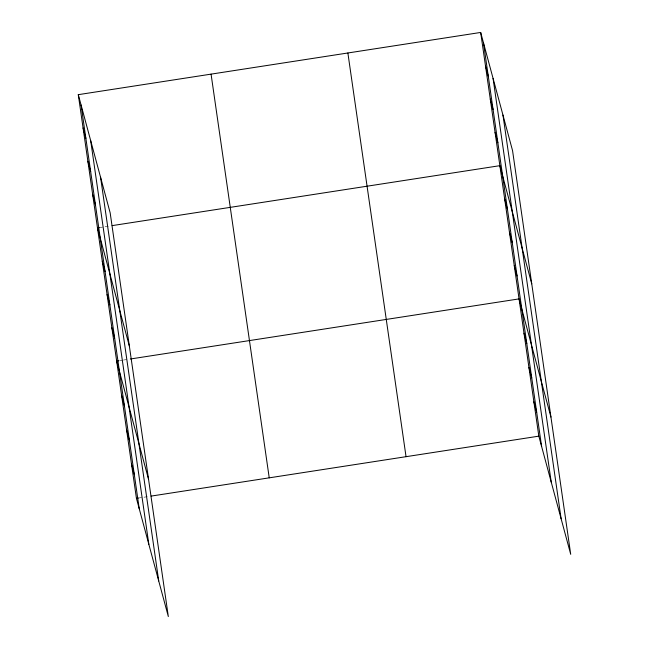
<?xml version="1.0" encoding="UTF-8"?>
<svg xmlns="http://www.w3.org/2000/svg" width="649" height="649" viewBox="0 0 649 649"><rect width="100%" height="100%" fill="white"/><g stroke="black" fill="none" stroke-linecap="round" stroke-linejoin="round"><path stroke-width="0.49" stroke-dasharray="3.25 2.43" d="M99.427 227.588L108.213 226.225M119.594 360.657L122.523 360.203M123.505 360.057L127.407 359.449M138.391 498.067L149.132 496.412"/><path stroke-width="0.97" d="M78.286 94.665L110.168 212.848L168.326 616.55L136.444 498.375L78.286 94.665L480.674 32.45L512.556 150.625L570.714 554.335L538.832 436.152L480.674 32.45M99.427 227.588L97.472 227.888L129.362 346.071M112.123 225.625L499.868 165.673L531.75 283.848M118.621 360.812L116.666 361.112L148.556 479.286M130.335 359.002L519.054 298.897L550.944 417.072M136.444 498.375L138.391 498.067M151.087 496.104L538.832 436.152M485.468 65.752L488.267 76.12M490.271 99.062L493.062 109.43M495.065 132.364L497.864 142.731M504.662 198.975L507.461 209.343M509.457 232.285L512.256 242.645M514.259 265.587L517.058 275.955M524.003 333.213L526.793 343.572M528.943 367.529L531.742 377.888M533.884 401.836L536.682 412.204M83.08 127.975L85.879 138.334M87.883 161.277L90.673 171.644M92.677 194.586L95.476 204.946M102.274 261.198L105.073 271.558M107.069 294.5L109.868 304.868M111.871 327.81L114.662 338.17M121.614 395.428L124.405 405.795M126.555 429.743L129.354 440.103M131.496 464.059L134.294 474.419M502.959 115.051L561.117 518.754M493.07 78.391L551.228 482.102M483.473 42.818L541.623 446.52M347.88 52.983L406.039 456.685M211.071 74.132L269.23 477.842M100.571 177.266L158.729 580.969M90.682 140.606L148.84 544.316M81.076 105.033L139.235 508.735"/></g></svg>
